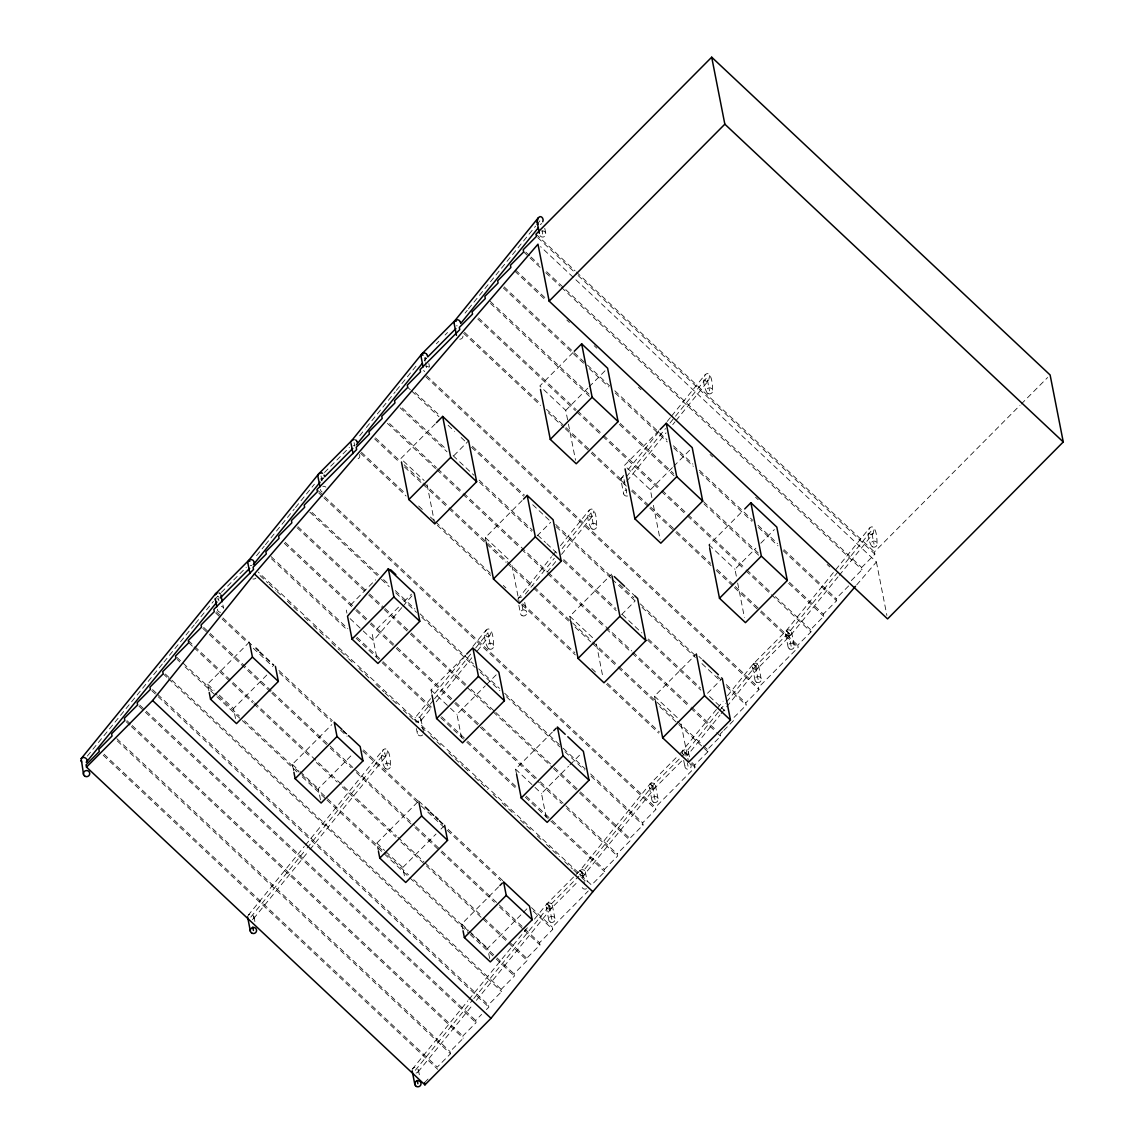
<?xml version="1.0" encoding="UTF-8"?>
<svg xmlns="http://www.w3.org/2000/svg" width="1144" height="1144" viewBox="0 0 1144 1144"><rect width="100%" height="100%" fill="white"/><g stroke="black" fill="none" stroke-linecap="round" stroke-linejoin="round"><path stroke-width="0.75" stroke-dasharray="5 3.75" d="M517.731 599.313L551.537 556.728M430.63 698.626L415.058 717.86C413.055 721.077 418.618 723.895 420.606 721.035L431.731 707.292M420.606 721.035C422.608 717.831 417.031 715 415.058 717.86M623.537 475.303L620.849 479.407L623.666 493.908M252.395 919.59C256.556 917.631 251.523 912.297 248.548 914.971M412.169 1069.383L467.824 1000.871M416.073 1073.058C421.764 1071.828 415.558 1064.578 412.498 1068.753M493.564 645.359C493.45 617.832 478.678 629.558 487.487 647.089M477.334 650.907L490.161 634.949L490.719 630.887M596.682 525.468C596.567 497.926 581.796 509.666 590.619 527.184M561.547 554.382L592.692 515.872L593.85 510.982M712.583 390.018C712.469 362.505 697.697 374.202 706.52 391.734M676.118 420.477L708.594 380.423L709.752 375.532M877.048 543.271C876.933 515.758 862.161 527.456 870.97 544.987M839.281 575.318L873.058 533.676L874.202 528.8M390.447 765.264C390.347 737.794 375.547 749.434 384.37 766.995M309.881 849.606L386.457 755.669L387.616 750.807M256.528 555.698L264.321 546.074M265.437 544.701L294.351 508.951M295.467 507.578L314.371 484.212M321.178 480.795L323.409 478.049M359.645 435.807L365.208 428.928M366.323 427.556L395.252 391.806M396.353 390.433L417.488 364.307M424.295 360.903L426.526 358.143A3.16 3.06 -11.1 0 1 425.01 359.002M435.077 693.121L466.209 654.625M472.887 646.389L486.229 629.886M433.404 700.199L417.832 719.447L418.489 722.793M434.506 698.827L471.214 653.453M475.661 647.962L487.902 632.832L490.533 646.231M552.652 555.341L555.984 551.222M560.431 545.731L589.346 509.981M436.179 701.787L471.771 657.786M525.396 594.051L554.311 558.301M562.104 548.677L591.019 512.927L593.65 526.326M547.089 572.257L557.099 559.874M580.737 875.403A3.16 3.06 -11.1 0 0 585.428 872.901A3.16 3.06 -11.1 0 0 581.181 869.855A3.16 3.06 -11.1 0 0 580.079 874.931L652.366 786.085L685.413 752.809L718.775 711.554M716.416 709.466L679.379 754.411M717.531 708.093L723.094 701.215M727.541 695.709L753.124 664.092L786.171 630.802L869.712 527.799M719.891 710.181L725.453 703.303M726.569 701.93L755.483 666.18L788.531 632.904L871.385 530.73L874.016 544.129M687.773 754.897L683.039 750.707L687.773 754.897L720.034 715.029M721.135 713.641L725.582 708.15M726.697 706.777L757.843 668.282L790.89 634.991L838.166 576.705M465.05 313.113L467.281 310.353M468.411 308.966L535.592 226.126M536.708 224.753L540.068 220.606L540.726 223.952M628.013 469.784L660.474 429.744M667.195 421.464L670.556 417.331M671.671 415.944L705.247 374.531M626.311 476.891L665.493 428.557M669.969 423.037L706.92 377.477L709.552 390.876M626.841 481.238L666.037 432.904M672.758 424.61L675.003 421.85M87.33 756.07L162.763 663.534M163.878 662.147L194.28 624.867M195.41 623.48L213.427 601.386M214.543 599.999L217.918 595.867L218.904 600.886M248.033 915.5L304.318 846.46M305.448 845.073L383.111 749.792M250.808 917.088L305.977 849.406M307.092 848.033L384.784 752.738L387.416 766.122M253.582 918.675L308.751 850.993M468.954 999.484L527.684 927.441M534.462 919.132L546.889 903.889L579.922 870.613L649.992 783.997L678.149 755.641M415.272 1070.341L472.687 999.899M473.816 998.526L549.249 905.991L578.835 876.175M418.032 1071.928L471.914 1005.833M476.404 1000.328L551.594 908.093L577.305 882.196M401.801 607.621L373.459 640.583L363.077 630.83M402.945 606.306L412.012 595.752M856.656 584.942L876.404 561.976L540.583 246.646M621.292 478.063L623.265 476.919M518.175 597.969L521.807 596.953M436.336 343.801L438.824 341.298M445.045 335.02L447.533 332.518M324.496 472.486L349.392 447.404M221.378 592.392L246.275 567.31M435.278 423.881L400.8 458.601L424.152 480.523M208.923 690.862L207.607 684.155L249.463 641.998M453.839 455.684L468.611 440.797M573.044 352.524L539.811 386L565.751 410.367L568.11 422.422M235.521 718.561L233.548 708.522L266.795 675.046M350.593 604.99L375.561 579.836M565.751 410.367L587.916 388.045M589.146 386.801L605.147 370.685M376.533 629.343L398.999 606.72M404.004 601.687L411.482 594.136M486.343 542.742L485.328 537.58L522.265 500.371M293.608 770.713L292.363 764.349L331.76 724.667M537.122 535.892L550.664 522.265M658.887 430.73L624.409 465.451L650.364 489.804L652.051 498.426M320.492 799.856L318.304 788.702L351.551 755.226M431.674 693.35L431.002 689.989L465.479 655.269M650.364 489.804L672.515 467.496M673.744 466.252L690.99 448.891M461.575 737.866L456.957 714.342L485.271 685.828M486.5 684.584L496.353 674.674M570.784 621.335L569.784 616.273L611.64 574.116M378.464 851.465L376.834 843.142L417.46 802.216M621.592 614.6L635.134 600.957M709.695 548.333L709.023 544.887L743.486 510.167M404.418 875.818L402.788 867.495L436.021 834.019M440.955 829.057L443.414 826.583M516.559 774.245L515.558 769.154L552.495 731.946M736.321 576.147L734.963 569.254L755.898 548.176M760.817 543.214L774.359 529.572M546.174 817.259L541.512 793.507L568.597 766.237M569.826 764.993L582.139 752.595M655.512 701.386L654.482 696.181L696.338 654.025M462.719 929.071L461.718 923.98L498.655 886.772M707.521 693.264L722.293 678.392L719.69 675.947M851.279 580.594L862.09 569.712L861.661 567.481L874.874 554.168L874.431 551.923L1020.005 405.305M1021.263 404.046L1047.618 377.506M489.661 958.529L487.673 948.333L522.136 913.627M523.366 912.383L527.069 908.665M723.794 730.387L733.418 720.706L732.975 718.475L746.188 705.162L745.759 702.917L758.972 689.603L758.529 687.372L798.197 647.433L797.754 645.202L810.967 631.888L810.538 629.658L823.751 616.344L823.308 614.113L836.536 600.8L836.092 598.569L849.32 585.256M681.652 761.06L654.726 788.173L582.196 877.262M722.593 731.588L720.191 734.019L720.634 736.25L707.421 749.563L707.85 751.794L694.637 765.107L695.066 767.338L655.412 807.278L655.855 809.509L642.642 822.822L643.071 825.053L629.858 838.366L630.287 840.611L617.074 853.924L617.517 856.155L604.289 869.469L604.733 871.699L591.519 885.013L258.287 572.129M486.429 1009.566L488.831 1007.149L488.388 1004.918L501.615 991.605L501.172 989.36L514.4 976.046L513.956 973.816L527.169 960.502L526.74 958.272L539.954 944.958L539.51 942.727L552.738 929.414L552.295 927.183L588.231 890.99M104.047 754.211L437.265 1067.095L450.493 1053.781L450.05 1051.551L463.277 1038.237L462.834 1036.006L476.047 1022.693L475.618 1020.462L481.624 1014.413M424.495 1082.639L428.099 1079.006M592.692 515.872L590.461 517.002L588.202 514.871M489.575 635.778L487.33 636.893L485.085 634.777M541.741 223.552L540.268 224.553M708.594 380.423L706.348 381.538L704.103 379.422M873.058 533.676L870.813 534.791L868.553 532.675M386.457 755.669L384.212 756.785L381.953 754.668M624.881 482.368L622.436 481.91L620.963 480.123M426.154 358.058L425.253 357.428M322.651 477.706L323.294 478.078A3.16 3.06 -11.1 0 1 320.263 478.936M219.033 597.225L217.846 596.224M536.007 234.148L575.06 270.813M576.361 272.043L874.431 551.923M537.737 237.609L576.79 274.274M578.092 275.504L874.874 554.168M525.825 252.138L529.729 255.813M531.03 257.028L538.838 264.364M546.646 271.7L861.661 567.481M523.666 251.937L540.583 267.825M545.788 272.715L560.102 286.157M561.404 287.373L862.09 569.712M515.644 270.141L546.889 299.471M514.786 271.142L546.031 300.472M566.852 320.034L569.455 322.479M594.194 345.702L596.796 348.148M638.438 387.258L641.04 389.704M710.038 454.483L712.64 456.914M755.598 497.254L758.2 499.699M827.183 564.478L829.786 566.923M504.175 286.901L586.171 363.906M587.473 365.122L609.609 385.9M614.814 390.79L666.88 439.682M673.387 445.788L692.906 464.121M699.413 470.241L752.795 520.348M758 525.239L777.52 543.572M784.026 549.678L836.092 598.569M503.303 287.916L584.012 363.692M589.217 368.582L608.737 386.915M615.243 393.021L667.309 441.913M673.83 448.019L693.35 466.352M699.856 472.472L751.923 521.349M758.429 527.47L777.963 545.802M783.168 550.693L836.536 600.8M490.09 301.229L589.017 394.108M620.248 423.452L673.63 473.559M703.56 501.673L759.53 554.225M789.474 582.339L823.308 614.113M490.533 303.46L589.446 396.353M619.39 424.453L674.059 475.79M704.003 503.903L758.672 555.24M788.602 583.34L823.751 616.344M478.607 317.989L576.233 409.666M577.534 410.882L602.273 434.105M603.574 435.321L660.846 489.103M662.147 490.333L686.872 513.542M688.173 514.771L745.445 568.554M746.746 569.769L770.184 591.777M775.389 596.653L810.538 629.658M477.749 319.004L575.375 410.667M576.676 411.897L601.401 435.12M602.702 436.336L659.974 490.118M661.275 491.334L686.014 514.557M687.315 515.787L744.587 569.555M745.888 570.784L810.967 631.888M709.023 544.887L734.963 569.254M464.521 332.318L540.025 403.203M546.532 409.323L564.75 426.426M566.051 427.656L590.79 450.879M592.091 452.094L624.638 482.654M632.446 489.989L649.363 505.877M650.664 507.092L675.403 530.316M676.705 531.545L710.538 563.32M717.045 569.426L733.976 585.313M735.277 586.543L760.002 609.766M761.303 610.982L797.754 645.202M463.663 333.333L540.468 405.434M548.276 412.769L563.892 427.441M565.193 428.657L589.932 451.88M591.233 453.11L626.369 486.1M631.574 490.99L648.505 506.878M649.806 508.108L674.531 531.331M675.832 532.546L710.982 565.551M716.187 570.441L733.104 586.329M734.405 587.544L759.144 610.767M760.445 611.997L798.197 647.433M426.612 375.718L758.529 687.372M425.754 376.719L758.972 689.603M625.911 587.515L634.991 596.038M698.941 656.456L701.529 658.901M415.129 392.478L439.868 415.701M472.401 446.26L524.467 495.152M555.712 524.481L610.381 575.818M619.49 584.369L633.819 597.812M640.325 603.918L694.994 655.255M717.116 676.033L721.02 679.708M726.226 684.584L745.759 702.917M407.764 387.387L410.367 389.818M411.668 391.048L438.996 416.716M448.119 425.268L454.626 431.374M461.132 437.494L466.337 442.385M471.542 447.275L523.609 496.153M532.718 504.718L550.95 521.821M556.156 526.712L610.824 578.049M612.126 579.264L635.549 601.272M642.056 607.378L695.423 657.485M701.93 663.606L720.162 680.709M726.669 686.829L746.188 705.162M402.359 408.022L446.603 449.578M453.124 455.698L458.329 460.589M459.631 461.804L473.945 475.246M479.15 480.137L532.518 530.244M537.723 535.135L545.531 542.471M546.832 543.686L557.257 553.467M563.763 559.588L615.829 608.465M622.336 614.585L641.856 632.918M648.362 639.024L700.428 687.916M709.552 696.467L719.962 706.248M721.263 707.464L726.469 712.354M400.185 407.822L447.047 451.808M479.593 482.368L531.66 531.259M562.891 560.589L616.258 610.696M647.504 640.039L700.872 690.147M389.575 423.58L436.436 467.567M437.737 468.797L462.462 492.02M463.763 493.236L547.075 571.457M548.376 572.686L631.688 650.907M632.989 652.123L690.261 705.905M691.562 707.121L716.287 730.344M387.401 423.366L435.564 468.582M436.865 469.812L461.604 493.021M462.905 494.251L520.177 548.033M521.478 549.249L546.203 572.472M547.504 573.687L604.79 627.47M606.091 628.699L630.816 651.908M632.117 653.138L689.389 706.92M690.69 708.136L715.429 731.359M716.73 732.575L720.634 736.25M569.784 616.273L595.738 640.64M654.482 696.181L677.834 718.103M485.328 537.58L508.68 559.502M375.489 437.895L398.913 459.902M404.132 464.793L422.351 481.896M423.652 483.125L448.377 506.334M449.678 507.564L532.99 585.785M534.291 587.001L591.562 640.783M592.864 642.013L617.603 665.222M618.904 666.452L676.176 720.234M677.477 721.449L702.202 744.673M703.503 745.888L707.421 749.563M374.631 438.91L399.356 462.133M404.561 467.024L421.493 482.911M422.794 484.127L447.518 507.35M448.82 508.579L485.271 542.799M486.572 544.015L506.091 562.347M507.393 563.577L532.132 586.801M533.433 588.016L568.568 621.02M575.089 627.126L590.704 641.798M592.006 643.014L616.73 666.237M618.032 667.467L653.181 700.457M659.688 706.577L707.85 751.794M361.404 452.223L404.361 492.549M418.675 505.991L422.579 509.666M430.401 517.002L434.305 520.663M435.607 521.893L490.276 573.216M503.288 585.442L505.891 587.887M522.808 603.775L574.874 652.666M591.806 668.554L595.709 672.214M607.421 683.225L659.487 732.103M681.624 752.881L684.226 755.326M692.034 762.662L694.637 765.107M360.546 453.224L406.106 496.01M437.337 525.339L490.704 575.446M521.95 604.79L575.318 654.897M606.563 684.226L658.629 733.118M691.162 763.677L695.066 767.338M318.289 490.733L323.495 495.609M324.796 496.839L655.412 807.278M318.718 492.964L322.622 496.625M323.924 497.854L655.855 809.509M312.012 512.383L378.392 574.717M383.597 579.608L388.817 584.498M395.323 590.604L414.843 608.937M420.048 613.827L473.416 663.935M478.621 668.825L499.456 688.388M504.661 693.278L561.933 747.046M563.234 748.276L585.356 769.054M590.576 773.945L642.642 822.822M309.852 512.169L380.137 578.178M381.438 579.393L389.246 586.729M395.752 592.835L416.588 612.397M421.793 617.288L475.16 667.395M480.366 672.286L499.885 690.618M506.406 696.725L559.774 746.832M564.979 751.722L584.498 770.055M591.005 776.175L643.071 825.053M297.926 526.712L368.225 592.706M369.526 593.936L383.841 607.378M385.142 608.594L409.881 631.817M411.182 633.047L465.851 684.369M471.056 689.26L494.48 711.268M495.781 712.483L553.053 766.265M554.354 767.481L579.093 790.704M580.394 791.934L629.858 838.366M297.068 527.713L367.353 593.722M368.654 594.937L382.983 608.379M384.284 609.609L409.009 632.832M410.31 634.048L552.194 767.266M553.496 768.496L578.221 791.719M579.522 792.935L630.287 840.611M285.156 542.256L355.441 608.25M356.742 609.48L369.755 621.692M371.056 622.922L395.795 646.145M397.097 647.361L454.368 701.143M455.669 702.359L480.394 725.582M481.696 726.812L538.981 780.58M540.283 781.81L617.074 853.924M284.284 543.271L354.583 609.266M355.884 610.481L368.897 622.708M370.198 623.923L394.923 647.146M396.224 648.376L453.496 702.159M454.812 703.374L539.41 782.811M540.712 784.04L561.547 803.589M566.752 808.479L617.517 856.155M515.558 769.154L533.719 786.2M535.02 787.415L541.512 793.507M431.002 689.989L449.177 707.035M450.464 708.25L456.957 714.342M350.107 618.647L361.79 629.615M271.071 556.585L347.862 628.685M356.971 637.237L381.71 660.46M383.011 661.69L432.475 708.136M441.584 716.687L466.323 739.911M467.624 741.126L515.787 786.357M526.197 796.138L550.922 819.347M552.223 820.577L604.289 869.469M271.5 558.815L347.004 629.701M356.113 638.252L380.852 661.475M382.153 662.705L432.918 710.367M440.726 717.703L465.451 740.926M466.752 742.141L516.216 788.588M525.325 797.139L604.733 871.699M260.031 575.575L267.839 582.911M269.14 584.141L275.647 590.247M276.948 591.462L282.153 596.353M287.358 601.243L299.07 612.24M304.29 617.131L308.194 620.806M313.399 625.682L326.412 637.909M331.617 642.799L339.425 650.135M340.726 651.351L347.233 657.471M348.534 658.687L353.753 663.577M358.959 668.468L370.67 679.464M375.875 684.355L383.683 691.691M384.985 692.906L391.491 699.027M392.792 700.242L397.998 705.133M403.217 710.024L416.23 722.25M421.435 727.126L425.339 730.802M430.544 735.692L442.256 746.689M448.763 752.795L463.091 766.237M464.392 767.467L469.598 772.357M474.803 777.248L487.816 789.46M493.021 794.351L496.925 798.026M502.13 802.916L515.158 815.129M520.363 820.019L532.074 831.016M537.28 835.906L541.183 839.582M546.389 844.458L559.416 856.684M564.621 861.575L572.429 868.911M573.73 870.126L580.237 876.247M581.538 877.462L586.743 882.353M259.845 651.737L274.117 665.15M418.69 800.986L423.881 805.848M430.373 811.94L434.262 815.601M439.453 820.462L443.343 824.123M343.3 730.716L347.19 734.362M216.473 611.854L221.679 616.745M222.98 617.96L251.608 644.858M259.416 652.18L273.745 665.636M278.95 670.513L332.318 720.634M342.728 730.401L347.933 735.292M363.549 749.964L420.835 803.746M429.944 812.297L437.752 819.633M439.053 820.849L442.957 824.524M448.162 829.4L502.831 880.737M531.474 907.621L552.295 927.183M215.601 612.869L220.806 617.746M222.108 618.976L246.847 642.199M253.353 648.305L272.873 666.637M279.379 672.758L331.445 721.635M340.569 730.201L347.075 736.307M362.691 750.979L419.962 804.747M421.264 805.977L426.469 810.867M427.77 812.083L446.003 829.2M447.304 830.415L500.672 880.522M533.204 911.082L552.738 929.414M203.689 627.398L208.894 632.289M210.196 633.504L271.371 690.947M272.672 692.177L414.557 825.396M415.858 826.611L440.583 849.835M441.884 851.064L539.51 942.727M202.817 628.413L208.036 633.304M209.338 634.52L270.513 691.963M271.814 693.192L329.086 746.961M330.387 748.19L351.208 767.738M356.413 772.629L413.699 826.411M415 827.627L439.725 850.85M441.026 852.08L494.394 902.187M499.599 907.078L523.037 929.071M524.338 930.301L539.954 944.958M188.302 640.497L193.508 645.388M194.809 646.617L253.382 701.615M254.683 702.831L396.568 836.049M397.869 837.279L423.909 861.718M425.211 862.948L482.482 916.716M483.783 917.946L508.508 941.169M509.809 942.384L526.74 958.272M188.746 642.728L192.65 646.403M193.951 647.618L252.524 702.616M253.825 703.846L311.096 757.614M316.302 762.505L337.137 782.067M342.342 786.958L395.71 837.065M400.915 841.955L481.61 917.731M482.911 918.947L507.65 942.17M508.951 943.4L527.169 960.502M207.607 684.155L214.085 690.247M219.276 695.123L233.548 708.522M376.834 843.142L384.627 850.45M385.914 851.665L402.788 867.495M292.363 764.349L298.841 770.441M300.143 771.657L318.304 788.702M461.718 923.98L468.211 930.072M469.498 931.287L487.673 948.333M176.82 657.271L217.174 695.152M218.475 696.381L239.31 715.929M244.516 720.82L386.386 854.039M387.687 855.269L408.522 874.817M413.728 879.707L469.698 932.26M470.999 933.49L495.738 956.713M497.039 957.928L513.956 973.816M177.263 659.502L179.865 661.947M185.071 666.838L241.041 719.39M242.342 720.606L297.011 771.943M302.216 776.833L325.654 798.827M326.955 800.056L468.84 933.275M470.141 934.505L494.866 957.714M496.167 958.944L514.4 976.046M165.351 674.03L170.556 678.921M171.857 680.151L501.172 989.36M163.177 673.83L167.081 677.491M168.382 678.707L501.615 991.605M152.567 689.589L156.471 693.25M157.772 694.465L488.388 1004.918M151.694 690.59L156.914 695.481M158.215 696.71L488.831 1007.149M139.782 705.133L144.988 710.024M146.289 711.239L475.618 1020.462M138.924 706.134L144.13 711.025M145.431 712.254L476.047 1022.693M126.998 720.677L130.902 724.338M132.203 725.568L462.834 1036.006M126.14 721.678L130.044 725.353M131.345 726.569L463.277 1038.237M116.831 738.666L450.05 1051.551M117.26 740.897L450.493 1053.781M103.189 755.226L437.709 1069.325M876.404 561.976L886.9 615.458M791.562 632.031L794.193 645.431M788.531 632.904L791.162 646.288M785.499 633.762L788.116 647.161M758.515 665.322L761.146 678.721M755.483 666.18L758.114 679.579M737.665 583.025L744.429 617.474M752.452 667.052L755.069 680.437M653.396 505.305L660.159 539.753M688.445 751.937L689.432 756.971M681.109 724.023L688.273 760.488M685.413 752.809L686.071 756.155M687.372 762.848L688.03 766.194M683.683 760.36L684.999 767.066M624.066 479.651L626.697 493.035M655.398 785.227L658.029 798.612M544.787 228.314L545.731 233.147A3.16 3.06 -11.1 0 1 543.543 236.951A3.16 3.06 -11.1 0 1 539.653 234.863M652.366 786.085L654.983 799.484M542.042 230.659L542.699 234.005M649.32 786.943L651.951 800.342M568.454 424.138L575.546 460.317M596.396 644.015L603.002 677.72M585.328 871.842L587.301 881.895M582.282 872.7L584.584 884.426M524.696 602.316L526.612 612.083M521.936 604.575L523.58 612.941M511.954 565.393L519.39 603.331M518.847 605.19L520.534 613.799M552.28 905.133L554.912 918.518M549.249 905.991L551.866 919.39M546.203 906.849L548.834 920.248M428.843 363.563L429.5 366.909M424.495 357.729L425.153 361.075M425.482 362.748L426.798 369.455M427.084 484.67L434.777 523.895M420.935 718.975L423.494 731.988M416.402 728.542L417.417 733.704M354.097 442.671L354.754 446.031M372.258 634.434L376.991 658.558M321.049 475.961L322.036 480.981M346.303 610.081L346.918 613.141M418.375 1069.869L419.333 1074.745M222.937 605.047L223.595 608.393M253.925 916.616L255.198 923.108M689.575 763.506A3.16 3.06 -11.1 0 1 690.476 768.11A3.16 3.06 -11.1 0 1 685.642 768.225A3.16 3.06 -11.1 0 1 686.429 763.577M586.529 888.716A3.16 3.06 -11.1 0 1 581.867 885.37M541.841 231.059A3.16 3.06 -11.1 0 1 545.731 233.147M359.43 454.483A3.16 3.06 -11.1 0 1 355.941 459.059M462.991 336.093A3.16 3.06 -11.1 0 1 459.059 339.153M424.596 371.671A3.16 3.06 -11.1 0 1 423.752 370.313M425.94 366.509A3.16 3.06 -11.1 0 1 429 367.238M322.122 492.049A3.16 3.06 -11.1 0 1 320.52 489.432M322.822 486.414A3.16 3.06 -11.1 0 1 325.868 487.129M255.856 578.092A3.16 3.06 -11.1 0 1 252.824 578.95M220.592 612.326A3.16 3.06 -11.1 0 1 217.803 607.779M221.335 606.277A3.16 3.06 -11.1 0 1 223.266 607.664M682.367 753.667A3.16 3.06 -11.1 0 1 685.099 749.749A3.16 3.06 -11.1 0 1 688.559 752.995A3.16 3.06 -11.1 0 1 684.627 755.784M218.776 598.812A3.16 3.06 -11.1 0 1 217.145 598.841M251.823 565.522A3.16 3.06 -11.1 0 1 250.193 565.565M627.541 495.981A3.16 3.06 -11.1 0 1 623.58 493.507A3.16 3.06 -11.1 0 1 626.655 489.975M422.708 734.963A3.16 3.06 -11.1 0 1 417.703 731.373M457.243 325.84A3.16 3.06 -11.1 0 1 456.427 325.754M354.94 445.617A3.16 3.06 -11.1 0 1 353.31 445.659M753.224 664.063L757.843 668.282L753.224 664.063M650.107 783.969L654.726 788.173L650.107 783.969M580.037 870.584L584.655 874.803L580.037 870.584M786.271 630.787L790.89 634.991L786.271 630.787M546.989 903.874L551.594 908.093L546.989 903.874M756.57 682.267A3.16 3.06 -11.1 0 0 761.26 679.507A3.16 3.06 -11.1 0 0 756.499 676.962A3.16 3.06 -11.1 0 0 756.57 682.267M653.453 802.173A3.16 3.06 -11.1 0 0 658.143 799.413A3.16 3.06 -11.1 0 0 653.381 796.867A3.16 3.06 -11.1 0 0 653.453 802.173M789.617 648.991A3.16 3.06 -11.1 0 0 794.308 646.217A3.16 3.06 -11.1 0 0 789.546 643.672A3.16 3.06 -11.1 0 0 789.617 648.991M550.321 922.078A3.16 3.06 -11.1 0 0 555.026 919.318A3.16 3.06 -11.1 0 0 550.264 916.759A3.16 3.06 -11.1 0 0 550.321 922.078M872.472 546.818A3.16 3.06 -11.1 0 0 877.162 544.058A3.16 3.06 -11.1 0 0 872.4 541.512A3.16 3.06 -11.1 0 0 872.472 546.818M708.007 393.565A3.16 3.06 -11.1 0 0 712.698 390.805A3.16 3.06 -11.1 0 0 707.936 388.259A3.16 3.06 -11.1 0 0 708.007 393.565M547.704 908.679A3.16 3.06 -11.1 0 0 552.395 905.919A3.16 3.06 -11.1 0 0 547.633 903.374A3.16 3.06 -11.1 0 0 547.704 908.679M753.939 668.868A3.16 3.06 -11.1 0 0 758.629 666.108A3.16 3.06 -11.1 0 0 753.867 663.563A3.16 3.06 -11.1 0 0 753.939 668.868M786.986 635.592A3.16 3.06 -11.1 0 0 791.677 632.832A3.16 3.06 -11.1 0 0 786.915 630.272A3.16 3.06 -11.1 0 0 786.986 635.592M650.822 788.774A3.16 3.06 -11.1 0 0 655.512 786.014A3.16 3.06 -11.1 0 0 650.75 783.468A3.16 3.06 -11.1 0 0 650.822 788.774M385.871 768.825A3.16 3.06 -11.1 0 0 390.562 766.065A3.16 3.06 -11.1 0 0 385.8 763.506A3.16 3.06 -11.1 0 0 385.871 768.825M488.988 648.92A3.16 3.06 -11.1 0 0 493.679 646.16A3.16 3.06 -11.1 0 0 488.917 643.6A3.16 3.06 -11.1 0 0 488.988 648.92M592.106 529.014A3.16 3.06 -11.1 0 0 596.796 526.254A3.16 3.06 -11.1 0 0 592.034 523.709A3.16 3.06 -11.1 0 0 592.106 529.014M522.036 615.629A3.16 3.06 -11.1 0 0 526.726 612.869A3.16 3.06 -11.1 0 0 521.964 610.324A3.16 3.06 -11.1 0 0 522.036 615.629"/><path stroke-width="1.5" d="M542.756 221.764C544.358 218.962 540.983 214.5 538.395 217.66L454.854 320.678L421.807 353.968L351.723 440.583L318.675 473.873L248.605 560.488L215.572 593.765L81.181 758.629L83.541 774.474M86.2 762.333C89.475 759.416 83.383 755.369 81.181 758.629M538.395 217.66L537.079 221.564L539.353 233.319M86.501 767.095L152.595 700.528L254.397 573.931L537.98 244.201L549.149 301.129L887.572 618.904L1063.262 441.956L1050.12 374.975L711.697 57.2L536.007 234.148L536.436 236.379L523.223 249.707L523.666 251.937L510.438 265.251L510.882 267.481L497.669 280.795L498.098 283.026L484.884 296.339L485.313 298.57L472.1 311.883L472.543 314.114L459.316 327.427L459.759 329.658L420.105 369.598L420.534 371.829L407.321 385.142L407.764 387.387L394.537 400.7L394.98 402.931L381.767 416.244L382.196 418.475L368.983 431.788L369.426 434.019L356.199 447.333L356.642 449.563L316.988 489.503L317.417 491.734L304.204 505.047L304.647 507.278L291.42 520.591L291.863 522.822L278.635 536.15L279.079 538.381L265.866 551.694L266.295 553.925L253.081 567.238L253.525 569.469L213.857 609.409L214.3 611.64L201.087 624.953L201.516 627.184L188.302 640.497L188.746 642.728L175.518 656.041L175.962 658.272L162.748 671.585L163.177 673.83L149.964 687.144L150.393 689.374L137.18 702.688L137.623 704.918L124.396 718.232L124.839 720.463L111.626 733.776L112.055 736.007L98.842 749.32L99.271 751.551L86.057 764.864L86.501 767.095L424.924 1084.87L491.019 1018.303L592.821 891.705L855.483 586.3M320.077 482.182L253.339 564.664A3.16 3.06 -11.1 0 0 254.125 562.505M356.456 444.773L422.079 363.649M460.703 323.48L538.366 227.713M86.715 761.804L216.917 602.087M388.331 568.754L347.519 616.216L352.009 639.096L377.949 663.463L419.805 621.306L414.271 593.121L388.331 568.754L393.865 596.939L419.805 621.306M427.756 356.914L455.898 328.571M324.624 476.819L352.781 448.462M220.277 597.954L249.664 568.368M549.149 301.129L724.838 124.181L711.697 57.2M436.507 422.637L442.671 416.43L468.611 440.797L476.648 481.724L434.777 523.895L408.837 499.528L401.472 462.004M275.404 666.366L278.364 681.424L236.508 723.594L210.553 699.227L252.424 657.071L249.792 643.672M408.837 499.528L450.693 457.371L442.671 416.43M574.274 351.279L581.667 343.843L607.607 368.211L618.089 421.593L576.233 463.763L550.278 439.396L540.483 389.446M352.009 639.096L393.865 596.939M550.278 439.396L592.134 397.24L581.667 343.843M523.494 499.142L527.184 495.409L553.124 519.776L561.246 561.175L519.39 603.331L493.45 578.964L486.343 542.742M348.491 735.592L360.16 746.546L362.977 760.874L321.121 803.031L295.166 778.678L337.022 736.507L334.22 722.193L341.999 729.5M493.45 578.964L535.306 536.808L527.184 495.409M660.117 429.486L666.266 423.28L692.22 447.647L702.688 501.043L660.832 543.2L634.891 518.833L625.082 468.897M466.709 654.025L472.872 647.819L478.464 676.376L504.418 700.743L462.562 742.899L436.608 718.546L432.003 695.023M436.608 718.546L478.464 676.376M634.891 518.833L676.747 476.676L666.266 423.28M444.644 825.339L447.576 840.325L405.72 882.482L379.779 858.114L421.636 815.958L419.019 802.645M634.991 596.038L637.594 598.484L645.859 640.611L604.003 682.782L578.049 658.415L619.905 616.258L611.968 575.804M744.73 508.937L750.879 502.731L776.819 527.098L787.301 580.48L745.445 622.651L719.49 598.283L709.695 548.333M553.725 730.716L556.184 728.227M567.796 736.736L583.368 751.351L589.017 780.194L547.161 822.35L521.221 797.983L563.077 755.826L557.414 726.983L565.207 734.305M719.49 598.283L761.361 556.127L750.879 502.731M499.885 885.542L502.345 883.054M464.378 937.565L506.249 895.394L503.574 881.824L529.529 906.177L532.189 919.762L490.333 961.918L464.378 937.565L463.048 930.773M722.293 678.392L730.473 720.062L688.602 762.219L662.662 737.851L704.518 695.695L696.338 654.025M422.565 354.311L421.907 353.939L422.894 355.341M216.316 594.122L215.844 594.222M249.878 561.203L248.877 560.96M456.113 321.407L454.912 320.849M724.838 124.181L1063.262 441.956M592.134 397.24L618.089 421.593M676.747 476.676L702.688 501.043M761.361 556.127L787.301 580.48M614.242 576.547L624.624 586.3M702.831 660.117L718.403 674.731M450.693 457.371L476.648 481.724M535.306 536.808L561.246 561.175M619.905 616.258L645.859 640.611M704.518 695.695L730.473 720.062M390.633 569.698L395.824 574.574M474.159 649.048L498.813 672.186L504.418 700.743M563.077 755.826L589.017 780.194M254.397 573.931L592.821 891.705M255.956 648.09L258.544 650.521M425.182 807.063L429.072 810.724M435.564 816.816L438.152 819.247M252.424 657.071L278.364 681.424M337.022 736.507L362.977 760.874M421.636 815.958L447.576 840.325M506.249 895.394L532.189 919.762M152.595 700.528L491.019 1018.303M81.653 761.976L80.838 760.688M538.109 224.067L537.237 222.551M655.512 701.386L662.662 737.851M570.784 621.335L578.049 658.415M454.168 323.638L456.47 335.349M516.559 774.245L521.221 797.983M421.135 356.914L423.094 366.967M351.051 443.543L353.024 453.582M319.977 486.872L318.003 476.819A3.16 3.06 -11.1 0 1 321.006 472.887M424.495 1082.639L424.924 1084.87M378.464 851.465L379.779 858.114M417.231 1080.379L417.889 1083.74M412.155 1070.813L414.857 1084.598M293.922 772.3L295.166 778.678M247.933 563.434L249.907 573.487M220.964 594.994L222.279 601.701M215.215 598.398L216.859 606.778M209.252 692.535L210.553 699.227M252.781 927.126L253.439 930.472M250.393 931.345L247.59 916.83M454.054 322.837A3.16 3.06 -11.1 0 1 459.917 321.178M460.245 321.907A3.16 3.06 -11.1 0 1 460.36 322.708M421.006 356.127A3.16 3.06 -11.1 0 1 425.711 353.367M426.369 353.839A3.16 3.06 -11.1 0 1 426.869 354.468M427.198 355.198A3.16 3.06 -11.1 0 1 427.313 355.984M351.036 441.956A3.16 3.06 -11.1 0 1 354.054 439.611M355.641 439.982A3.16 3.06 -11.1 0 1 356.799 441.083M357.128 441.813A3.16 3.06 -11.1 0 1 357.243 442.599M321.822 472.972A3.16 3.06 -11.1 0 1 322.594 473.273M324.081 475.103A3.16 3.06 -11.1 0 1 324.195 475.89M214.872 595.137A3.16 3.06 -11.1 0 1 217.889 592.792M219.462 593.164A3.16 3.06 -11.1 0 1 220.134 593.65M247.819 562.648A3.16 3.06 -11.1 0 1 254.011 561.718M85.028 776.304A3.16 3.06 -11.1 0 0 89.733 773.53A3.16 3.06 -11.1 0 0 84.971 770.984A3.16 3.06 -11.1 0 0 85.028 776.304M416.344 1086.428A3.16 3.06 -11.1 0 0 421.049 1083.668A3.16 3.06 -11.1 0 0 416.287 1081.109A3.16 3.06 -11.1 0 0 416.344 1086.428M251.894 933.175A3.16 3.06 -11.1 0 0 256.585 930.401A3.16 3.06 -11.1 0 0 251.823 927.856A3.16 3.06 -11.1 0 0 251.894 933.175"/></g></svg>
